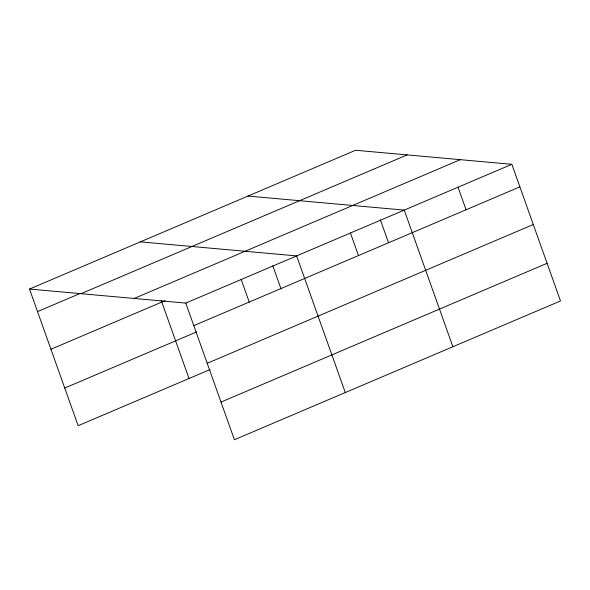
<?xml version="1.0" encoding="UTF-8"?>
<svg xmlns="http://www.w3.org/2000/svg" width="590" height="590" viewBox="0 0 590 590"><rect width="100%" height="100%" fill="white"/><g stroke="black" fill="none" stroke-linecap="round" stroke-linejoin="round"><path stroke-width="0.89" d="M29.5 289.056L355.586 150.266L511.847 164.308L560.5 300.944L234.414 439.734L185.762 303.098L29.5 289.056L78.153 425.692L210.04 369.554M37.531 311.608L80.365 293.377M81.066 293.687L407.152 154.905M134.196 298.459L460.281 159.676M50.939 349.258L165.171 300.635M185.762 303.098L511.847 164.308M193.793 325.651L519.879 186.868M64.745 388.043L196.632 331.912M207.193 363.3L533.286 224.517M221.007 402.085L547.092 263.302M247.977 196.064L404.239 210.106L452.891 346.743M140.368 241.863L296.63 255.905L345.283 392.542M458.039 187.207L466.071 209.767M380.402 219.952L388.382 242.365M350.431 233.006L358.462 255.566M272.794 265.751L281.076 289.026M241.192 279.505L249.223 302.058M161.195 300.354L189.021 378.5"/></g></svg>
